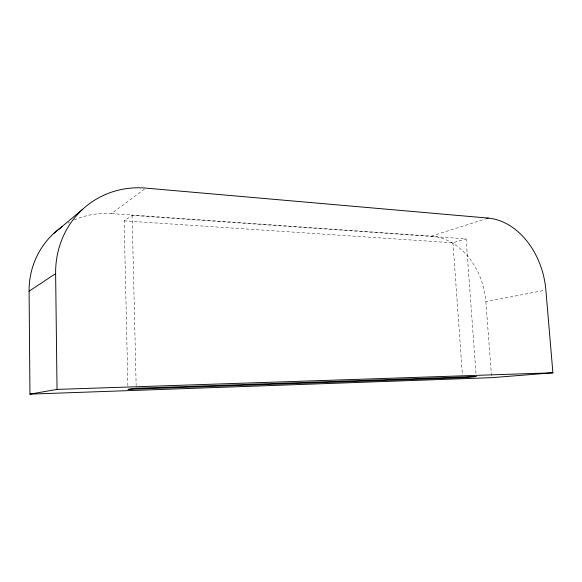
<?xml version="1.0" encoding="UTF-8"?>
<svg xmlns="http://www.w3.org/2000/svg" width="582" height="582" viewBox="0 0 582 582"><rect width="100%" height="100%" fill="white"/><g stroke="black" fill="none" stroke-linecap="round" stroke-linejoin="round"><path stroke-width="0.44" stroke-dasharray="2.91 2.18" d="M74.241 220.04A82.113 78.628 48.5 0 1 111.446 213.587L144.431 189.179M127.873 385.735L124.162 220.847L132.114 215.391L466.087 238.882L476.025 373.84M111.446 213.587L431.32 236.154L485.577 218.912M124.162 220.847L452.949 242.774L466.087 238.882M431.32 236.154A65.679 51.587 77.4 0 1 485.861 301.694L544.992 290.236M485.861 301.694L491.557 376.765M452.949 242.774L462.421 374.968M132.114 215.391L136.152 385.531M68.014 223.153A82.113 78.628 48.5 0 1 69.549 222.324"/><path stroke-width="0.87" d="M53.864 233.389L82.731 209.244M29.1 291.182L55.625 273.635A91.701 86.078 56.1 0 1 145.864 188.117L488.167 218.09A71.833 53.857 77.2 0 1 545.872 290.069L552.9 372.8L491.63 377.667L29.944 394.13L29.1 291.182A82.113 78.628 48.5 0 1 62.085 226.842M486.443 218.636L488.167 218.09M29.944 394.13L57.036 389.402L552.9 372.8M55.625 273.635L57.036 389.402M136.21 388.245L127.96 389.358L462.61 377.689L476.229 376.554L136.21 388.245"/></g></svg>
